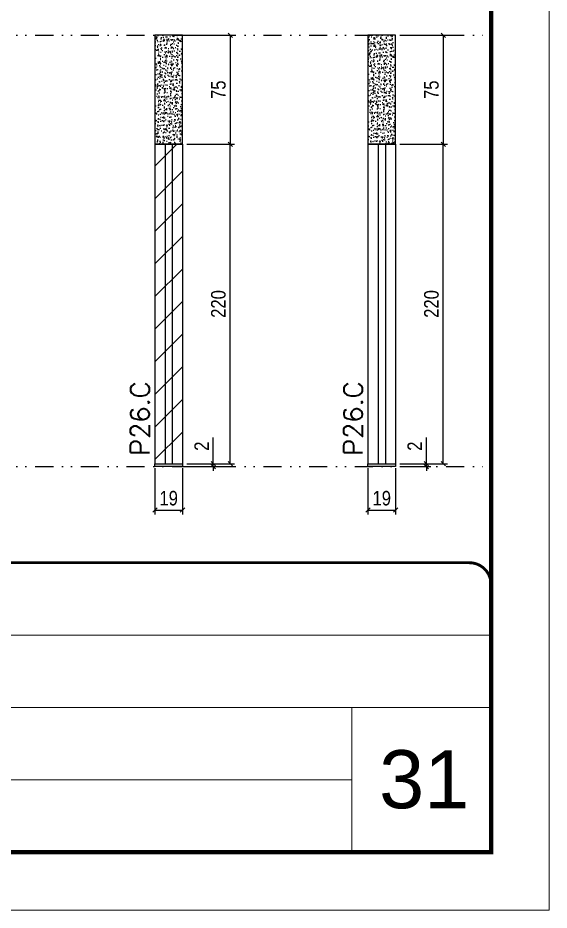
# Model space of a CAD drawing. Extents: x 808 to 7089, y -98 to 17032.
# Drawn here: x 5124 to 5490, y 7942 to 8557 of the extents above; entities that cross this region are included whole.
import ezdxf

# ---------------------------------------------------------------- set-up
doc = ezdxf.new("R2010")
doc.units = 0
for name, pattern in [('CONTINUO', [0]), ('DASHED', [0.75, 0.5, -0.25]), ('DIVIDE2', [0.625, 0.25, -0.125, 0, -0.125, 0, -0.125])]:
    doc.linetypes.add(name, pattern=pattern)
for name, color, linetype, lineweight in [('CARIMBO', 255, 'Continuous', 9), ('Folhas', 255, 'Continuous', 9), ('REAPROVEITAMENTO', 251, 'Continuous', 9), ('SARRAFO DE PRESSAO', 251, 'DASHED', 9), ('Texto Seção', 7, 'Continuous', 15)]:
    doc.layers.add(name, color=color, linetype=linetype, lineweight=lineweight)
for name, color, linetype in [('COTA', 241, 'Continuous'), ('Nível', 160, 'Continuous'), ('Painéis', 200, 'Continuous'), ('SARR_2.2x7', 40, 'Continuous')]:
    doc.layers.add(name, color=color, linetype=linetype)
doc.styles.add('ARIAL', font='arial.ttf')
doc.styles.add('COTA TECNICA', font='techl___.ttf', dxfattribs={"height": 10})
doc.styles.add('COTA TECNICA-50', font='techl___.ttf', dxfattribs={"height": 10})
doc.styles.add('REGUA-120', font='ROMANS.shx', dxfattribs={"height": 15})
doc.dimstyles.new('COTA PAINEL-50', dxfattribs={"dimtxt": 10, "dimasz": 3, "dimexe": 3, "dimexo": 3, "dimgap": 3, "dimtad": 1, "dimdec": 1, "dimzin": 12, "dimdsep": 46, "dimtxsty": 'COTA TECNICA-50', "dimblk1": 'OBLIQUE', "dimblk2": 'OBLIQUE', "dimsah": 1, "dimcen": 0.9, "dimclrd": 4, "dimclre": 4, "dimclrt": 240, "dimadec": 1, "dimazin": 3, "dimtfac": 1, "dimtdec": 1, "dimtmove": 0, "dimatfit": 3, "dimfxl": 1, "dimtolj": 1, "dimtzin": 12, "dimarcsym": 0})
doc.dimstyles.new('PAINEL', dxfattribs={"dimtxt": 10, "dimasz": 3, "dimexe": 3, "dimexo": 3, "dimgap": 3, "dimtad": 1, "dimdec": 1, "dimzin": 12, "dimdsep": 46, "dimtxsty": 'COTA TECNICA', "dimblk1": 'OBLIQUE', "dimblk2": 'OBLIQUE', "dimsah": 1, "dimcen": 0.9, "dimclrd": 4, "dimclre": 4, "dimclrt": 240, "dimadec": 1, "dimazin": 3, "dimtfac": 1, "dimtdec": 1, "dimtmove": 0, "dimatfit": 3, "dimfxl": 1, "dimtolj": 1, "dimtzin": 12, "dimarcsym": 0})

# ---------------------------------------------------------------- blocks, each defined once
blk = doc.blocks.new('9999999999')
at = {"color": 30, "linetype": 'CONTINUO'}
for p, q in [((98564.56, 34379.64), (99583.98, 34379.64)), ((98564.56, 34329.83), (99487.98, 34329.83)), ((99583.98, 34329.83), (99487.98, 34329.83)), ((99487.98, 34329.83), (99487.98, 34230.21)), ((98564.56, 34280.02), (99487.98, 34280.02))]:
    blk.add_line(p, q, dxfattribs=at)
at = {"color": 30, "linetype": 'CONTINUO', "const_width": 2}
blk.add_lwpolyline([(99583.98, 34230.21), (99583.98, 34414.45, 0.414214), (99568.98, 34429.45), (98228.98, 34429.45, 0.414214), (98213.98, 34414.45), (98213.98, 34245.21, 0.414214), (98228.98, 34230.21), (99583.98, 34230.21)], format="xyb", dxfattribs=at)
at = {"layer": 'Folhas'}
blk.add_lwpolyline([(98138.98, 34190.21), (99623.98, 34190.21), (99623.98, 35240.21), (98138.98, 35240.21)], close=True, dxfattribs=at)
at = {"layer": 'Folhas', "color": 30, "const_width": 3}
blk.add_lwpolyline([(98213.98, 34230.21), (99583.98, 34230.21), (99583.98, 35200.21), (98213.98, 35200.21)], close=True, dxfattribs=at)
blk = doc.blocks.new('_Oblique')
at = {"color": 0, "linetype": 'ByBlock', "lineweight": -2}
blk.add_line((-0.5, -0.5), (0.5, 0.5), dxfattribs=at)
blk = doc.blocks.new('*D895')
at = {"layer": 'COTA', "color": 4, "lineweight": -2, "transparency": 16777216}
for p, q in [((5218.62, 8246.86), (5218.62, 8214.97)), ((5237.62, 8246.86), (5237.62, 8214.97)), ((5218.62, 8217.97), (5237.62, 8217.97))]:
    blk.add_line(p, q, dxfattribs=at)
at = {"layer": 'Defpoints', "color": 0, "transparency": 16777216}
for p in [(5218.62, 8249.86), (5237.62, 8249.86), (5237.62, 8217.97)]:
    blk.add_point(p, dxfattribs=at)
at = {"layer": 'COTA', "color": 4, "lineweight": -2, "transparency": 16777216, "xscale": 3, "yscale": 3, "zscale": 3, "rotation": 180}
blk.add_blockref('_Oblique', (5218.62, 8217.97), dxfattribs=at)
at = {"layer": 'COTA', "color": 4, "lineweight": -2, "transparency": 16777216, "xscale": 3, "yscale": 3, "zscale": 3}
blk.add_blockref('_Oblique', (5237.62, 8217.97), dxfattribs=at)
at = {"layer": 'COTA', "color": 240, "transparency": 16777216, "insert": (5228.12, 8226.06), "char_height": 10, "attachment_point": 5, "style": 'COTA TECNICA'}
blk.add_mtext('\\A1;19', dxfattribs=at)
blk = doc.blocks.new('*D896')
at = {"layer": 'COTA', "color": 4, "lineweight": -2, "transparency": 16777216}
for p, q in [((5258.81, 8249.86), (5258.81, 8267.98)), ((5240.62, 8249.86), (5261.81, 8249.86)), ((5240.62, 8247.86), (5261.81, 8247.86)), ((5258.81, 8247.86), (5258.81, 8249.86)), ((5258.81, 8247.86), (5258.81, 8244.86))]:
    blk.add_line(p, q, dxfattribs=at)
at = {"layer": 'Defpoints', "color": 0, "transparency": 16777216}
for p in [(5237.62, 8249.86), (5237.62, 8247.86), (5258.81, 8249.86)]:
    blk.add_point(p, dxfattribs=at)
at = {"layer": 'COTA', "color": 4, "lineweight": -2, "transparency": 16777216, "xscale": 3, "yscale": 3, "zscale": 3}
for p, rotation in [((5258.81, 8249.86), 270), ((5258.81, 8247.86), 90)]:
    blk.add_blockref('_Oblique', p, dxfattribs=dict(at, rotation=rotation))
at = {"layer": 'COTA', "color": 240, "transparency": 16777216, "insert": (5250.81, 8261.92), "char_height": 10, "attachment_point": 5, "rotation": 90, "style": 'COTA TECNICA-50'}
blk.add_mtext('\\A1;2', dxfattribs=at)
blk = doc.blocks.new('*D1803')
at = {"layer": 'COTA', "color": 4, "linetype": 'ByBlock', "lineweight": -2, "transparency": 16777216}
for p, q in [((5240.62, 8544.89), (5273.47, 8544.89)), ((5270.47, 8544.89), (5270.47, 8469.86)), ((5240.62, 8469.86), (5273.47, 8469.86))]:
    blk.add_line(p, q, dxfattribs=at)
at = {"layer": 'Defpoints', "color": 0, "linetype": 'ByBlock', "transparency": 16777216}
for p in [(5237.62, 8544.89), (5237.62, 8469.86), (5270.47, 8469.86)]:
    blk.add_point(p, dxfattribs=at)
at = {"layer": 'COTA', "color": 4, "linetype": 'ByBlock', "lineweight": -2, "transparency": 16777216, "xscale": 3, "yscale": 3, "zscale": 3}
for p, rotation in [((5270.47, 8544.89), 90), ((5270.47, 8469.86), 270)]:
    blk.add_blockref('_Oblique', p, dxfattribs=dict(at, rotation=rotation))
at = {"layer": 'COTA', "color": 240, "linetype": 'ByBlock', "transparency": 16777216, "insert": (5262.37, 8507.38), "char_height": 10, "attachment_point": 5, "rotation": 90, "style": 'COTA TECNICA'}
blk.add_mtext('\\A1;75', dxfattribs=at)
blk = doc.blocks.new('*D1804')
at = {"layer": 'COTA', "color": 4, "lineweight": -2, "transparency": 16777216}
for p, q in [((5240.62, 8469.86), (5273.47, 8469.86)), ((5270.47, 8249.86), (5270.47, 8469.86)), ((5240.62, 8249.86), (5273.47, 8249.86))]:
    blk.add_line(p, q, dxfattribs=at)
at = {"layer": 'Defpoints', "color": 0, "transparency": 16777216}
for p in [(5237.62, 8469.86), (5270.47, 8469.86), (5237.62, 8249.86)]:
    blk.add_point(p, dxfattribs=at)
at = {"layer": 'COTA', "color": 4, "lineweight": -2, "transparency": 16777216, "xscale": 3, "yscale": 3, "zscale": 3}
for p, rotation in [((5270.47, 8469.86), 90), ((5270.47, 8249.86), 270)]:
    blk.add_blockref('_Oblique', p, dxfattribs=dict(at, rotation=rotation))
at = {"layer": 'COTA', "color": 240, "transparency": 16777216, "insert": (5262.37, 8359.86), "char_height": 10, "attachment_point": 5, "rotation": 90, "style": 'COTA TECNICA-50'}
blk.add_mtext('\\A1;220', dxfattribs=at)
blk = doc.blocks.new('*D899')
at = {"layer": 'COTA', "color": 4, "lineweight": -2, "transparency": 16777216}
for p, q in [((5365.37, 8246.86), (5365.37, 8214.97)), ((5384.37, 8246.86), (5384.37, 8214.97)), ((5365.37, 8217.97), (5384.37, 8217.97))]:
    blk.add_line(p, q, dxfattribs=at)
at = {"layer": 'Defpoints', "color": 0, "transparency": 16777216}
for p in [(5365.37, 8249.86), (5384.37, 8249.86), (5384.37, 8217.97)]:
    blk.add_point(p, dxfattribs=at)
at = {"layer": 'COTA', "color": 4, "lineweight": -2, "transparency": 16777216, "xscale": 3, "yscale": 3, "zscale": 3, "rotation": 180}
blk.add_blockref('_Oblique', (5365.37, 8217.97), dxfattribs=at)
at = {"layer": 'COTA', "color": 4, "lineweight": -2, "transparency": 16777216, "xscale": 3, "yscale": 3, "zscale": 3}
blk.add_blockref('_Oblique', (5384.37, 8217.97), dxfattribs=at)
at = {"layer": 'COTA', "color": 240, "transparency": 16777216, "insert": (5374.87, 8226.06), "char_height": 10, "attachment_point": 5, "style": 'COTA TECNICA'}
blk.add_mtext('\\A1;19', dxfattribs=at)
blk = doc.blocks.new('*D900')
at = {"layer": 'COTA', "color": 4, "lineweight": -2, "transparency": 16777216}
for p, q in [((5405.57, 8249.86), (5405.57, 8267.98)), ((5387.37, 8249.86), (5408.57, 8249.86)), ((5387.37, 8247.86), (5408.57, 8247.86)), ((5405.57, 8247.86), (5405.57, 8249.86)), ((5405.57, 8247.86), (5405.57, 8244.86))]:
    blk.add_line(p, q, dxfattribs=at)
at = {"layer": 'Defpoints', "color": 0, "transparency": 16777216}
for p in [(5384.37, 8249.86), (5384.37, 8247.86), (5405.57, 8249.86)]:
    blk.add_point(p, dxfattribs=at)
at = {"layer": 'COTA', "color": 4, "lineweight": -2, "transparency": 16777216, "xscale": 3, "yscale": 3, "zscale": 3}
for p, rotation in [((5405.57, 8249.86), 270), ((5405.57, 8247.86), 90)]:
    blk.add_blockref('_Oblique', p, dxfattribs=dict(at, rotation=rotation))
at = {"layer": 'COTA', "color": 240, "transparency": 16777216, "insert": (5397.57, 8261.92), "char_height": 10, "attachment_point": 5, "rotation": 90, "style": 'COTA TECNICA-50'}
blk.add_mtext('\\A1;2', dxfattribs=at)
blk = doc.blocks.new('*D1805')
at = {"layer": 'COTA', "color": 4, "linetype": 'ByBlock', "lineweight": -2, "transparency": 16777216}
for p, q in [((5387.37, 8544.89), (5420.23, 8544.89)), ((5417.23, 8544.89), (5417.23, 8469.86)), ((5387.37, 8469.86), (5420.23, 8469.86))]:
    blk.add_line(p, q, dxfattribs=at)
at = {"layer": 'Defpoints', "color": 0, "linetype": 'ByBlock', "transparency": 16777216}
for p in [(5384.37, 8544.89), (5384.37, 8469.86), (5417.23, 8469.86)]:
    blk.add_point(p, dxfattribs=at)
at = {"layer": 'COTA', "color": 4, "linetype": 'ByBlock', "lineweight": -2, "transparency": 16777216, "xscale": 3, "yscale": 3, "zscale": 3}
for p, rotation in [((5417.23, 8544.89), 90), ((5417.23, 8469.86), 270)]:
    blk.add_blockref('_Oblique', p, dxfattribs=dict(at, rotation=rotation))
at = {"layer": 'COTA', "color": 240, "linetype": 'ByBlock', "transparency": 16777216, "insert": (5409.12, 8507.38), "char_height": 10, "attachment_point": 5, "rotation": 90, "style": 'COTA TECNICA'}
blk.add_mtext('\\A1;75', dxfattribs=at)
blk = doc.blocks.new('*D1806')
at = {"layer": 'COTA', "color": 4, "lineweight": -2, "transparency": 16777216}
for p, q in [((5387.37, 8469.86), (5420.23, 8469.86)), ((5417.23, 8249.86), (5417.23, 8469.86)), ((5387.37, 8249.86), (5420.23, 8249.86))]:
    blk.add_line(p, q, dxfattribs=at)
at = {"layer": 'Defpoints', "color": 0, "transparency": 16777216}
for p in [(5384.37, 8469.86), (5417.23, 8469.86), (5384.37, 8249.86)]:
    blk.add_point(p, dxfattribs=at)
at = {"layer": 'COTA', "color": 4, "lineweight": -2, "transparency": 16777216, "xscale": 3, "yscale": 3, "zscale": 3}
for p, rotation in [((5417.23, 8469.86), 90), ((5417.23, 8249.86), 270)]:
    blk.add_blockref('_Oblique', p, dxfattribs=dict(at, rotation=rotation))
at = {"layer": 'COTA', "color": 240, "transparency": 16777216, "insert": (5409.13, 8359.86), "char_height": 10, "attachment_point": 5, "rotation": 90, "style": 'COTA TECNICA-50'}
blk.add_mtext('\\A1;220', dxfattribs=at)

msp = doc.modelspace()

# ---------------------------------------------------------------- hatches: boundary and pattern name
at = {"layer": 'COTA', "linetype": 'ByBlock'}
h = msp.add_hatch(dxfattribs=at)
h.set_pattern_fill('AR-CONC', color=256, scale=0.03)
h.set_pattern_definition([(50, (-3870.502, 4442.8968), (5.46554, -0.4781726), [0.5715, -6.2865]), (355, (-3870.502, 4442.897), (-1.0573026, 5.7317054), [0.4572, -5.0292175]), (100.451445, (-3870.0464, 4442.857), (4.4082374, 5.2535326), [0.4857003, -5.3427073]), (46.1842, (-3870.502, 4444.421), (8.132371, -1.26127), [0.85725, -9.42975]), (96.63556, (-3869.824, 4444.316), (7.122124, 7.422784), [0.728551, -8.014068]), (351.18415, (-3870.502, 4444.421), (7.122124, 7.422784), [0.685799, -7.543792]), (21, (-3869.74, 4444.0398), (4.5484317, -3.067956), [0.5715, -6.2865]), (326, (-3869.74, 4444.04), (1.854061, 5.525639), [0.4572, -5.0292]), (71.451445, (-3869.361, 4443.784), (6.4024926, 2.457683), [0.4857003, -5.342698]), (37.5, (-3870.502, 4442.8968), (0.0926581, 2.53665117), [0, -4.96824, 0, -5.1054, 0, -5.04825]), (7.5, (-3870.502, 4442.8968), (2.0045899, 3.00541724), [0, -2.91084, 0, -4.85394, 0, -1.92405]), (327.5, (-3872.2012, 4442.8968), (4.06771786, -0.1718623), [0, -1.905, 0, -5.9436, 0, -7.8867]), (317.5, (-3872.963, 4442.8968), (4.4438754, 0.7627947), [0, -2.4765, 0, -3.94716, 0, -5.6007])])
h.paths.add_polyline_path([(5237.62, 8544.89), (5218.62, 8544.89), (5218.62, 8469.86), (5237.62, 8469.86)])
h = msp.add_hatch(dxfattribs=at)
h.set_pattern_fill('AR-CONC', color=256, scale=0.03)
h.set_pattern_definition([(50, (-3723.749, 4431.8968), (5.46554, -0.4781726), [0.5715, -6.2865]), (355, (-3723.749, 4431.897), (-1.0573026, 5.7317054), [0.4572, -5.0292175]), (100.451445, (-3723.2934, 4431.857), (4.4082374, 5.2535326), [0.4857003, -5.3427073]), (46.1842, (-3723.749, 4433.421), (8.132371, -1.26127), [0.85725, -9.42975]), (96.63556, (-3723.071, 4433.316), (7.122124, 7.422784), [0.728551, -8.014068]), (351.18415, (-3723.749, 4433.421), (7.122124, 7.422784), [0.685799, -7.543792]), (21, (-3722.987, 4433.0398), (4.5484317, -3.067956), [0.5715, -6.2865]), (326, (-3722.987, 4433.04), (1.854061, 5.525639), [0.4572, -5.0292]), (71.451445, (-3722.608, 4432.784), (6.4024926, 2.457683), [0.4857003, -5.342698]), (37.5, (-3723.7489, 4431.8968), (0.0926581, 2.53665117), [0, -4.96824, 0, -5.1054, 0, -5.04825]), (7.5, (-3723.749, 4431.8968), (2.0045899, 3.00541724), [0, -2.91084, 0, -4.85394, 0, -1.92405]), (327.5, (-3725.4482, 4431.8968), (4.06771786, -0.1718623), [0, -1.905, 0, -5.9436, 0, -7.8867]), (317.5, (-3726.21, 4431.8968), (4.4438754, 0.7627947), [0, -2.4765, 0, -3.94716, 0, -5.6007])])
h.paths.add_polyline_path([(5384.37, 8544.89), (5365.37, 8544.89), (5365.37, 8469.86), (5384.37, 8469.86)])
at = {"layer": 'REAPROVEITAMENTO', "linetype": 'ByBlock'}
h = msp.add_hatch(dxfattribs=at)
h.set_pattern_fill('ANSI31', color=256, scale=5, style=2)
h.set_pattern_definition([(45, (1632.446, -766.538), (-11.22532, 11.22532), [])])
h.paths.add_polyline_path([(5237.62, 8469.86), (5218.62, 8469.86), (5218.62, 8249.86), (5237.62, 8249.86)])

# ---------------------------------------------------------------- linework, layer by layer
at = {"layer": 'COTA', "linetype": 'ByBlock'}
for points in [[(5218.62, 8469.86), (5237.62, 8469.86), (5237.62, 8544.89), (5218.62, 8544.89)], [(5365.37, 8469.86), (5384.37, 8469.86), (5384.37, 8544.89), (5365.37, 8544.89)]]:
    msp.add_lwpolyline(points, close=True, dxfattribs=at)
at = {"layer": 'Nível', "color": 4, "linetype": 'DIVIDE2', "ltscale": 50}
for p, q in [((4507.16, 8544.86), (5450.17, 8544.86)), ((4507.16, 8247.86), (5450.17, 8247.86))]:
    msp.add_line(p, q, dxfattribs=at)
at = {"layer": 'Painéis'}
for p, q in [((5218.62, 8469.86), (5218.62, 8249.86)), ((5218.62, 8469.86), (5237.62, 8469.86)), ((5237.62, 8469.86), (5218.62, 8469.86)), ((5218.62, 8469.86), (5237.62, 8469.86)), ((5237.62, 8469.86), (5237.62, 8249.86)), ((5365.37, 8469.86), (5365.37, 8249.86)), ((5365.37, 8469.86), (5384.37, 8469.86)), ((5384.37, 8469.86), (5365.37, 8469.86)), ((5365.37, 8469.86), (5384.37, 8469.86)), ((5384.37, 8469.86), (5384.37, 8249.86)), ((5218.62, 8249.86), (5237.62, 8249.86)), ((5218.62, 8249.86), (5237.62, 8249.86)), ((5218.62, 8247.86), (5218.62, 8249.86)), ((5237.62, 8247.86), (5218.62, 8247.86)), ((5237.62, 8249.86), (5237.62, 8247.86)), ((5365.37, 8249.86), (5384.37, 8249.86)), ((5365.37, 8249.86), (5384.37, 8249.86)), ((5365.37, 8247.86), (5365.37, 8249.86)), ((5384.37, 8247.86), (5365.37, 8247.86)), ((5384.37, 8249.86), (5384.37, 8247.86))]:
    msp.add_line(p, q, dxfattribs=at)
at = {"layer": 'SARR_2.2x7'}
for p, q in [((5225.62, 8469.86), (5225.62, 8249.86)), ((5230.62, 8469.86), (5230.62, 8249.86)), ((5372.37, 8469.86), (5372.37, 8249.86)), ((5377.37, 8469.86), (5377.37, 8249.86))]:
    msp.add_line(p, q, dxfattribs=at)

# ---------------------------------------------------------------- block references
at = {"layer": 'SARRAFO DE PRESSAO', "color": 6, "linetype": 'ByBlock'}
msp.add_blockref('9999999999', (-94133.81, -26247.75), dxfattribs=at)

# ---------------------------------------------------------------- texts
at = {"layer": 'CARIMBO', "style": 'ARIAL'}
msp.add_text('31', height=40, dxfattribs=at).set_placement((5373.03, 8012.6))
at = {"layer": 'Texto Seção', "char_height": 13, "width": 285.3299, "attachment_point": 7, "rotation": 90, "style": 'REGUA-120'}
for insert in [(5214.91, 8255.28), (5361.66, 8255.28)]:
    msp.add_mtext('P26.C', dxfattribs=dict(at, insert=insert))

# ---------------------------------------------------------------- dimensions: what is measured, and where the dimension line sits
at = {"layer": 'COTA', "linetype": 'ByBlock'}
for base, p1, p2, picture, middle in [((5270.47, 8469.86), (5237.62, 8544.89), (5237.62, 8469.86), '*D1803', (5262.37, 8507.38)), ((5417.23, 8469.86), (5384.37, 8544.89), (5384.37, 8469.86), '*D1805', (5409.12, 8507.38))]:
    dim = msp.add_linear_dim(base=base, p1=p1, p2=p2, angle=90, dimstyle='PAINEL', dxfattribs=at)
    dim.commit()
    dim.dimension.update_dxf_attribs({"geometry": picture, "text_midpoint": middle})
at = {"layer": 'COTA'}
for base, p1, p2, picture, middle in [((5270.47, 8469.86), (5237.62, 8249.86), (5237.62, 8469.86), '*D1804', (5262.37, 8359.86)), ((5417.23, 8469.86), (5384.37, 8249.86), (5384.37, 8469.86), '*D1806', (5409.13, 8359.86))]:
    dim = msp.add_linear_dim(base=base, p1=p1, p2=p2, angle=90, dimstyle='COTA PAINEL-50', dxfattribs=at)
    dim.commit()
    dim.dimension.update_dxf_attribs({"geometry": picture, "text_midpoint": middle})
for base, p1, p2, picture, middle in [((5258.81, 8249.86), (5237.62, 8247.86), (5237.62, 8249.86), '*D896', (5258.81, 8261.92)), ((5405.57, 8249.86), (5384.37, 8247.86), (5384.37, 8249.86), '*D900', (5405.57, 8261.92))]:
    dim = msp.add_linear_dim(base=base, p1=p1, p2=p2, angle=90, dimstyle='COTA PAINEL-50', dxfattribs=at)
    dim.commit()
    dim.dimension.update_dxf_attribs({"geometry": picture, "text_midpoint": middle, "dimtype": 160})
for base, p1, p2, picture, middle in [((5237.62, 8217.97), (5218.62, 8249.86), (5237.62, 8249.86), '*D895', (5228.12, 8226.06)), ((5384.37, 8217.97), (5365.37, 8249.86), (5384.37, 8249.86), '*D899', (5374.87, 8226.06))]:
    dim = msp.add_linear_dim(base=base, p1=p1, p2=p2, dimstyle='PAINEL', override={"dimarcsym": 2}, dxfattribs=at)
    dim.commit()
    dim.dimension.update_dxf_attribs({"geometry": picture, "text_midpoint": middle})

doc.saveas('drawing.dxf')
